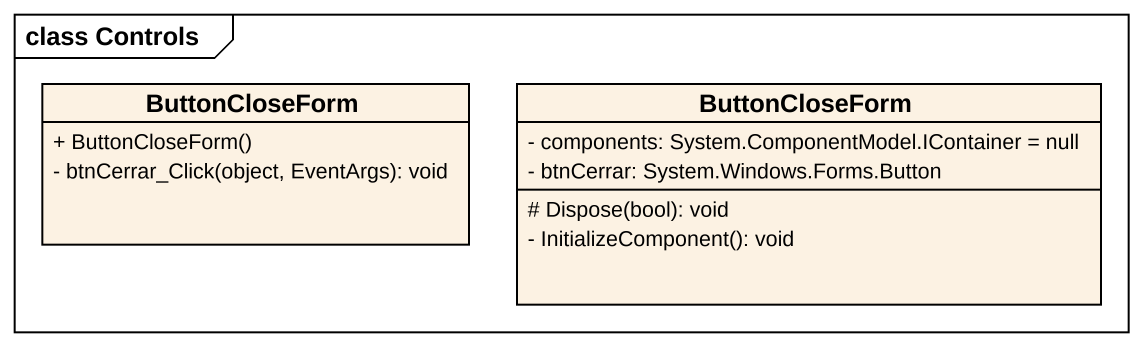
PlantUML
@startuml
mainframe class Controls
hide circle
hide empty members
skinparam classAttributeIconSize 0
class ButtonCloseForm {
  + ButtonCloseForm()
  - btnCerrar_Click(object, EventArgs): void
}
class "ButtonCloseForm" as ButtonCloseForm_2 {
  - components: System.ComponentModel.IContainer = null
  - btnCerrar: System.Windows.Forms.Button
  # Dispose(bool): void
  - InitializeComponent(): void
}
@enduml
